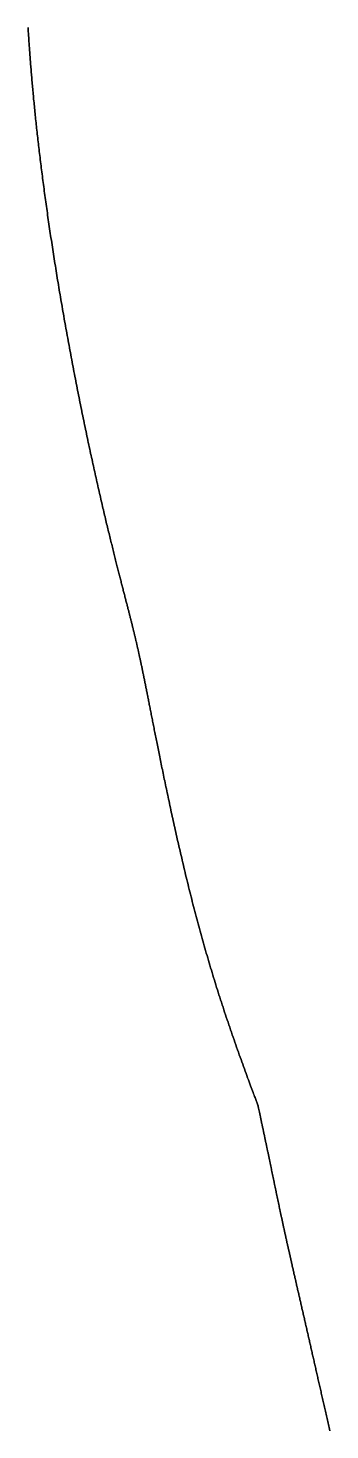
# Model space of a CAD drawing. Header units: inches. Extents: x 130170 to 284068, y 377793 to 804530.
# Drawn here: x 253701.9 to 253717.1, y 737919.6 to 737990.1 of the extents above; entities that cross this region are included whole.
import ezdxf

# ---------------------------------------------------------------- set-up
doc = ezdxf.new("R2010")
doc.units = ezdxf.units.IN
doc.header["$MEASUREMENT"] = 0
doc.layers.add('muni_il', color=7, linetype='Continuous')

msp = doc.modelspace()

# ---------------------------------------------------------------- linework, layer by layer
at = {"layer": 'muni_il'}
for points in [[(253701.891, 737990.151), (253701.895, 737990.08), (253701.9, 737990.01), (253701.904, 737989.939), (253701.909, 737989.867), (253701.913, 737989.796), (253701.918, 737989.724), (253701.923, 737989.652), (253701.927, 737989.579), (253701.932, 737989.506), (253701.937, 737989.433), (253701.942, 737989.359), (253701.947, 737989.285), (253701.952, 737989.211), (253701.958, 737989.136), (253701.963, 737989.061), (253701.968, 737988.986), (253701.974, 737988.91), (253701.98, 737988.834), (253701.985, 737988.757), (253701.991, 737988.681), (253701.997, 737988.603), (253702.003, 737988.526), (253702.009, 737988.448), (253702.015, 737988.369), (253702.021, 737988.291), (253702.027, 737988.211), (253702.034, 737988.132), (253702.04, 737988.052), (253702.047, 737987.971), (253702.053, 737987.891), (253702.06, 737987.81), (253702.067, 737987.728), (253702.074, 737987.646), (253702.081, 737987.564), (253702.088, 737987.481), (253702.096, 737987.398), (253702.103, 737987.314), (253702.111, 737987.23), (253702.118, 737987.145), (253702.126, 737987.06), (253702.134, 737986.975), (253702.141, 737986.889), (253702.149, 737986.803), (253702.158, 737986.716), (253702.166, 737986.629), (253702.174, 737986.542), (253702.183, 737986.454), (253702.191, 737986.365), (253702.2, 737986.277), (253702.209, 737986.187), (253702.218, 737986.098), (253702.227, 737986.007), (253702.236, 737985.917), (253702.245, 737985.826), (253702.255, 737985.734), (253702.264, 737985.642), (253702.274, 737985.55), (253702.284, 737985.457), (253702.294, 737985.363), (253702.304, 737985.27), (253702.314, 737985.175), (253702.324, 737985.081), (253702.335, 737984.986), (253702.345, 737984.89), (253702.356, 737984.794), (253702.367, 737984.697), (253702.378, 737984.6), (253702.389, 737984.503), (253702.4, 737984.405), (253702.411, 737984.307), (253702.423, 737984.208), (253702.434, 737984.109), (253702.446, 737984.009), (253702.458, 737983.909), (253702.47, 737983.809), (253702.482, 737983.708), (253702.494, 737983.606), (253702.507, 737983.504), (253702.519, 737983.402), (253702.532, 737983.299), (253702.545, 737983.196), (253702.558, 737983.092), (253702.571, 737982.988), (253702.584, 737982.884), (253702.597, 737982.779), (253702.611, 737982.674), (253702.624, 737982.568), (253702.638, 737982.462), (253702.652, 737982.355), (253702.666, 737982.248), (253702.68, 737982.141), (253702.695, 737982.033), (253702.709, 737981.925), (253702.724, 737981.816), (253702.739, 737981.707), (253702.753, 737981.598), (253702.769, 737981.488), (253702.784, 737981.378), (253702.799, 737981.267), (253702.814, 737981.156), (253702.83, 737981.045), (253702.846, 737980.933), (253702.862, 737980.821), (253702.878, 737980.709), (253702.894, 737980.596), (253702.91, 737980.483), (253702.927, 737980.369), (253702.943, 737980.256), (253702.96, 737980.142), (253702.977, 737980.027), (253702.994, 737979.912), (253703.011, 737979.797), (253703.028, 737979.682), (253703.045, 737979.566), (253703.063, 737979.45), (253703.081, 737979.334), (253703.098, 737979.217), (253703.116, 737979.101), (253703.134, 737978.984), (253703.153, 737978.866), (253703.171, 737978.749), (253703.189, 737978.631), (253703.208, 737978.513), (253703.227, 737978.394), (253703.245, 737978.276), (253703.264, 737978.157), (253703.283, 737978.038), (253703.303, 737977.919), (253703.322, 737977.799), (253703.341, 737977.68), (253703.361, 737977.56), (253703.381, 737977.44), (253703.4, 737977.32), (253703.42, 737977.2), (253703.44, 737977.079), (253703.46, 737976.959), (253703.481, 737976.838), (253703.501, 737976.717), (253703.522, 737976.596), (253703.542, 737976.475), (253703.563, 737976.354), (253703.584, 737976.233), (253703.605, 737976.112), (253703.626, 737975.99), (253703.647, 737975.869), (253703.668, 737975.747), (253703.689, 737975.626), (253703.71, 737975.504), (253703.732, 737975.383), (253703.753, 737975.261), (253703.775, 737975.139), (253703.797, 737975.018), (253703.819, 737974.896), (253703.841, 737974.775), (253703.862, 737974.653), (253703.885, 737974.532), (253703.907, 737974.41), (253703.929, 737974.289), (253703.951, 737974.168), (253703.974, 737974.047), (253703.996, 737973.925), (253704.019, 737973.805), (253704.041, 737973.684), (253704.064, 737973.563), (253704.086, 737973.442), (253704.109, 737973.322), (253704.132, 737973.201), (253704.155, 737973.081), (253704.178, 737972.961), (253704.201, 737972.842), (253704.224, 737972.722), (253704.247, 737972.603), (253704.27, 737972.483), (253704.293, 737972.364), (253704.316, 737972.246), (253704.339, 737972.127), (253704.363, 737972.009), (253704.386, 737971.891), (253704.409, 737971.774), (253704.432, 737971.656), (253704.456, 737971.539), (253704.479, 737971.422), (253704.502, 737971.306), (253704.526, 737971.19), (253704.549, 737971.074), (253704.573, 737970.958), (253704.596, 737970.843), (253704.619, 737970.728), (253704.643, 737970.614), (253704.666, 737970.5), (253704.69, 737970.386), (253704.713, 737970.273), (253704.736, 737970.16), (253704.76, 737970.048), (253704.783, 737969.936), (253704.807, 737969.824), (253704.83, 737969.713), (253704.853, 737969.602), (253704.877, 737969.492), (253704.9, 737969.382), (253704.923, 737969.273), (253704.946, 737969.164), (253704.97, 737969.056), (253704.993, 737968.948), (253705.016, 737968.841), (253705.039, 737968.734), (253705.062, 737968.628), (253705.085, 737968.522), (253705.108, 737968.417), (253705.131, 737968.312), (253705.154, 737968.208), (253705.177, 737968.104), (253705.199, 737968.001), (253705.222, 737967.899), (253705.245, 737967.797), (253705.267, 737967.695), (253705.29, 737967.595), (253705.312, 737967.494), (253705.334, 737967.395), (253705.357, 737967.296), (253705.379, 737967.197), (253705.401, 737967.1), (253705.423, 737967.002), (253705.445, 737966.906), (253705.467, 737966.81), (253705.489, 737966.715), (253705.511, 737966.62), (253705.532, 737966.526), (253705.554, 737966.432), (253705.575, 737966.34), (253705.597, 737966.248), (253705.618, 737966.156), (253705.639, 737966.065), (253705.66, 737965.975), (253705.681, 737965.886), (253705.702, 737965.797), (253705.723, 737965.708), (253705.743, 737965.621), (253705.764, 737965.534), (253705.785, 737965.448), (253705.805, 737965.362), (253705.825, 737965.277), (253705.845, 737965.193), (253705.865, 737965.109), (253705.885, 737965.026), (253705.905, 737964.944), (253705.925, 737964.862), (253705.944, 737964.781), (253705.964, 737964.701), (253705.983, 737964.622), (253706.002, 737964.543), (253706.022, 737964.464), (253706.041, 737964.387), (253706.059, 737964.31), (253706.078, 737964.233), (253706.097, 737964.158), (253706.115, 737964.083), (253706.134, 737964.008), (253706.152, 737963.934), (253706.17, 737963.861), (253706.188, 737963.789), (253706.206, 737963.717), (253706.224, 737963.646), (253706.241, 737963.576), (253706.259, 737963.506), (253706.276, 737963.437), (253706.293, 737963.368), (253706.31, 737963.3), (253706.327, 737963.233), (253706.344, 737963.166), (253706.361, 737963.1), (253706.378, 737963.034), (253706.394, 737962.969), (253706.41, 737962.905), (253706.427, 737962.841), (253706.443, 737962.778), (253706.458, 737962.715), (253706.474, 737962.653), (253706.49, 737962.592), (253706.506, 737962.531), (253706.521, 737962.47), (253706.536, 737962.411), (253706.552, 737962.351), (253706.567, 737962.293), (253706.582, 737962.235), (253706.596, 737962.177), (253706.611, 737962.12), (253706.626, 737962.063), (253706.64, 737962.007), (253706.655, 737961.951), (253706.669, 737961.896), (253706.683, 737961.842), (253706.697, 737961.787), (253706.711, 737961.734), (253706.724, 737961.681), (253706.738, 737961.628), (253706.752, 737961.575), (253706.765, 737961.524), (253706.778, 737961.472), (253706.791, 737961.421), (253706.804, 737961.371), (253706.817, 737961.32), (253706.83, 737961.271), (253706.843, 737961.221), (253706.856, 737961.172), (253706.868, 737961.124), (253706.88, 737961.075), (253706.893, 737961.027), (253706.905, 737960.98), (253706.917, 737960.933), (253706.929, 737960.886), (253706.941, 737960.839), (253706.953, 737960.793), (253706.965, 737960.747), (253706.976, 737960.702), (253706.988, 737960.656), (253706.999, 737960.611), (253707.011, 737960.567), (253707.022, 737960.522), (253707.033, 737960.478), (253707.044, 737960.434), (253707.055, 737960.39), (253707.066, 737960.347), (253707.077, 737960.304), (253707.088, 737960.26), (253707.099, 737960.218), (253707.109, 737960.175), (253707.12, 737960.133), (253707.131, 737960.09), (253707.141, 737960.048), (253707.151, 737960.006), (253707.162, 737959.965), (253707.172, 737959.923), (253707.182, 737959.882), (253707.192, 737959.84), (253707.202, 737959.799), (253707.212, 737959.758), (253707.222, 737959.717), (253707.232, 737959.676), (253707.242, 737959.635), (253707.252, 737959.594), (253707.261, 737959.554), (253707.271, 737959.513), (253707.281, 737959.472), (253707.29, 737959.432), (253707.3, 737959.391), (253707.31, 737959.351), (253707.319, 737959.31), (253707.329, 737959.27), (253707.338, 737959.23), (253707.347, 737959.189), (253707.357, 737959.149), (253707.366, 737959.108), (253707.375, 737959.068), (253707.385, 737959.027), (253707.394, 737958.986), (253707.403, 737958.946), (253707.412, 737958.905), (253707.422, 737958.864), (253707.431, 737958.823), (253707.44, 737958.782), (253707.449, 737958.741), (253707.458, 737958.7), (253707.468, 737958.658), (253707.477, 737958.617), (253707.486, 737958.575), (253707.495, 737958.533), (253707.504, 737958.491), (253707.513, 737958.449), (253707.523, 737958.407), (253707.532, 737958.364), (253707.541, 737958.322), (253707.55, 737958.279), (253707.559, 737958.236), (253707.569, 737958.192), (253707.578, 737958.149), (253707.587, 737958.105), (253707.596, 737958.061), (253707.606, 737958.016), (253707.615, 737957.972), (253707.624, 737957.927), (253707.634, 737957.882), (253707.643, 737957.836), (253707.653, 737957.791), (253707.662, 737957.744), (253707.672, 737957.698), (253707.681, 737957.651), (253707.691, 737957.604), (253707.701, 737957.557), (253707.71, 737957.509), (253707.72, 737957.461), (253707.73, 737957.412), (253707.74, 737957.364), (253707.75, 737957.314), (253707.76, 737957.265), (253707.77, 737957.215), (253707.78, 737957.164), (253707.79, 737957.113), (253707.801, 737957.061), (253707.811, 737957.01), (253707.821, 737956.957), (253707.832, 737956.905), (253707.843, 737956.851), (253707.853, 737956.797), (253707.864, 737956.743), (253707.875, 737956.688), (253707.886, 737956.633), (253707.897, 737956.577), (253707.908, 737956.521), (253707.919, 737956.464), (253707.931, 737956.406), (253707.942, 737956.348), (253707.954, 737956.29), (253707.965, 737956.231), (253707.977, 737956.171), (253707.989, 737956.11), (253708.001, 737956.049), (253708.013, 737955.988), (253708.025, 737955.925), (253708.038, 737955.862), (253708.05, 737955.799), (253708.063, 737955.735), (253708.076, 737955.67), (253708.089, 737955.604), (253708.102, 737955.538), (253708.115, 737955.471), (253708.128, 737955.403), (253708.142, 737955.335), (253708.155, 737955.266), (253708.169, 737955.196), (253708.183, 737955.126), (253708.197, 737955.054), (253708.211, 737954.982), (253708.226, 737954.91), (253708.24, 737954.836), (253708.255, 737954.762), (253708.27, 737954.687), (253708.285, 737954.611), (253708.3, 737954.534), (253708.316, 737954.457), (253708.331, 737954.379), (253708.347, 737954.3), (253708.363, 737954.22), (253708.379, 737954.14), (253708.395, 737954.058), (253708.412, 737953.976), (253708.429, 737953.893), (253708.446, 737953.809), (253708.463, 737953.724), (253708.48, 737953.639), (253708.497, 737953.553), (253708.515, 737953.465), (253708.533, 737953.377), (253708.551, 737953.288), (253708.569, 737953.199), (253708.588, 737953.108), (253708.607, 737953.017), (253708.626, 737952.925), (253708.645, 737952.832), (253708.664, 737952.738), (253708.684, 737952.643), (253708.703, 737952.548), (253708.723, 737952.452), (253708.744, 737952.354), (253708.764, 737952.256), (253708.785, 737952.158), (253708.806, 737952.058), (253708.827, 737951.958), (253708.848, 737951.857), (253708.87, 737951.755), (253708.891, 737951.652), (253708.913, 737951.549), (253708.935, 737951.444), (253708.958, 737951.339), (253708.98, 737951.234), (253709.003, 737951.127), (253709.026, 737951.02), (253709.05, 737950.912), (253709.073, 737950.804), (253709.097, 737950.694), (253709.121, 737950.584), (253709.145, 737950.474), (253709.169, 737950.363), (253709.194, 737950.251), (253709.219, 737950.138), (253709.244, 737950.025), (253709.269, 737949.911), (253709.295, 737949.797), (253709.32, 737949.682), (253709.346, 737949.567), (253709.372, 737949.451), (253709.399, 737949.335), (253709.425, 737949.218), (253709.452, 737949.1), (253709.479, 737948.982), (253709.506, 737948.864), (253709.534, 737948.746), (253709.561, 737948.626), (253709.589, 737948.507), (253709.617, 737948.387), (253709.645, 737948.267), (253709.673, 737948.146), (253709.702, 737948.026), (253709.731, 737947.904), (253709.76, 737947.783), (253709.789, 737947.661), (253709.818, 737947.54), (253709.848, 737947.417), (253709.877, 737947.295), (253709.907, 737947.173), (253709.937, 737947.05), (253709.968, 737946.927), (253709.998, 737946.804), (253710.029, 737946.681), (253710.06, 737946.558), (253710.091, 737946.435), (253710.122, 737946.311), (253710.153, 737946.188), (253710.185, 737946.065), (253710.216, 737945.941), (253710.248, 737945.818), (253710.28, 737945.694), (253710.313, 737945.571), (253710.345, 737945.448), (253710.378, 737945.324), (253710.411, 737945.201), (253710.444, 737945.077), (253710.477, 737944.954), (253710.51, 737944.831), (253710.544, 737944.707), (253710.577, 737944.584), (253710.611, 737944.461), (253710.646, 737944.338), (253710.68, 737944.215), (253710.715, 737944.092), (253710.749, 737943.968), (253710.784, 737943.846), (253710.82, 737943.723), (253710.855, 737943.6), (253710.891, 737943.477), (253710.927, 737943.354), (253710.963, 737943.231), (253710.999, 737943.108), (253711.036, 737942.985), (253711.072, 737942.862), (253711.109, 737942.739), (253711.147, 737942.616), (253711.184, 737942.492), (253711.222, 737942.369), (253711.26, 737942.246), (253711.298, 737942.122), (253711.337, 737941.999), (253711.376, 737941.875), (253711.415, 737941.751), (253711.454, 737941.627), (253711.494, 737941.502), (253711.534, 737941.378), (253711.574, 737941.253), (253711.615, 737941.129), (253711.655, 737941.004), (253711.696, 737940.879), (253711.738, 737940.753), (253711.779, 737940.628), (253711.821, 737940.502), (253711.863, 737940.376), (253711.905, 737940.25), (253711.948, 737940.124), (253711.991, 737939.998), (253712.034, 737939.871), (253712.077, 737939.745), (253712.12, 737939.619), (253712.163, 737939.492), (253712.207, 737939.366), (253712.251, 737939.24), (253712.295, 737939.114), (253712.338, 737938.989), (253712.382, 737938.864), (253712.426, 737938.739), (253712.47, 737938.615), (253712.514, 737938.491), (253712.557, 737938.369), (253712.601, 737938.247), (253712.644, 737938.127), (253712.687, 737938.008), (253712.729, 737937.89), (253712.771, 737937.774), (253712.813, 737937.66), (253712.853, 737937.547), (253712.894, 737937.437), (253712.933, 737937.33), (253712.972, 737937.225), (253713.009, 737937.123), (253713.046, 737937.025), (253713.082, 737936.93), (253713.116, 737936.838), (253713.148, 737936.751), (253713.18, 737936.669), (253713.209, 737936.592), (253713.237, 737936.519), (253713.263, 737936.453), (253713.286, 737936.392), (253713.308, 737936.338), (253713.327, 737936.29), (253713.452, 737935.953), (253713.455, 737935.942), (253713.457, 737935.931), (253713.46, 737935.917), (253713.463, 737935.9), (253713.468, 737935.881), (253713.472, 737935.859), (253713.477, 737935.835), (253713.483, 737935.808), (253713.489, 737935.78), (253713.495, 737935.75), (253713.502, 737935.718), (253713.509, 737935.684), (253713.516, 737935.649), (253713.524, 737935.613), (253713.532, 737935.576), (253713.54, 737935.537), (253713.549, 737935.498), (253713.557, 737935.457), (253713.566, 737935.416), (253713.575, 737935.374), (253713.584, 737935.331), (253713.593, 737935.288), (253713.602, 737935.245), (253713.611, 737935.201), (253713.621, 737935.156), (253713.63, 737935.111), (253713.64, 737935.066), (253713.65, 737935.021), (253713.659, 737934.976), (253713.669, 737934.93), (253713.679, 737934.884), (253713.688, 737934.839), (253713.698, 737934.793), (253713.708, 737934.747), (253713.717, 737934.701), (253713.727, 737934.656), (253713.737, 737934.61), (253713.746, 737934.564), (253713.756, 737934.519), (253713.766, 737934.473), (253713.775, 737934.428), (253713.785, 737934.383), (253713.794, 737934.338), (253713.804, 737934.293), (253713.813, 737934.248), (253713.823, 737934.203), (253713.832, 737934.159), (253713.841, 737934.115), (253713.851, 737934.071), (253713.86, 737934.027), (253713.869, 737933.983), (253713.878, 737933.939), (253713.887, 737933.896), (253713.896, 737933.853), (253713.906, 737933.81), (253713.915, 737933.767), (253713.924, 737933.724), (253713.932, 737933.682), (253713.941, 737933.64), (253713.95, 737933.598), (253713.959, 737933.556), (253713.968, 737933.514), (253713.976, 737933.472), (253713.985, 737933.431), (253713.994, 737933.39), (253714.002, 737933.349), (253714.011, 737933.308), (253714.019, 737933.267), (253714.028, 737933.226), (253714.036, 737933.186), (253714.044, 737933.146), (253714.053, 737933.105), (253714.061, 737933.065), (253714.07, 737933.025), (253714.078, 737932.986), (253714.086, 737932.946), (253714.094, 737932.907), (253714.102, 737932.867), (253714.111, 737932.828), (253714.119, 737932.789), (253714.127, 737932.75), (253714.135, 737932.711), (253714.143, 737932.672), (253714.151, 737932.634), (253714.159, 737932.595), (253714.167, 737932.557), (253714.175, 737932.518), (253714.183, 737932.48), (253714.191, 737932.442), (253714.199, 737932.404), (253714.207, 737932.366), (253714.214, 737932.328), (253714.222, 737932.29), (253714.23, 737932.252), (253714.238, 737932.215), (253714.246, 737932.177), (253714.253, 737932.139), (253714.261, 737932.102), (253714.269, 737932.064), (253714.277, 737932.027), (253714.285, 737931.99), (253714.292, 737931.952), (253714.3, 737931.915), (253714.308, 737931.878), (253714.316, 737931.84), (253714.323, 737931.803), (253714.331, 737931.766), (253714.339, 737931.729), (253714.347, 737931.692), (253714.354, 737931.654), (253714.362, 737931.617), (253714.37, 737931.58), (253714.377, 737931.543), (253714.385, 737931.506), (253714.393, 737931.468), (253714.401, 737931.431), (253714.409, 737931.394), (253714.416, 737931.356), (253714.424, 737931.319), (253714.432, 737931.281), (253714.44, 737931.244), (253714.448, 737931.206), (253714.456, 737931.169), (253714.464, 737931.131), (253714.472, 737931.093), (253714.48, 737931.055), (253714.487, 737931.017), (253714.496, 737930.979), (253714.504, 737930.941), (253714.512, 737930.903), (253714.52, 737930.864), (253714.528, 737930.826), (253714.536, 737930.787), (253714.544, 737930.749), (253714.553, 737930.71), (253714.561, 737930.671), (253714.569, 737930.632), (253714.578, 737930.592), (253714.586, 737930.553), (253714.594, 737930.513), (253714.603, 737930.474), (253714.612, 737930.434), (253714.62, 737930.394), (253714.629, 737930.353), (253714.637, 737930.313), (253714.646, 737930.272), (253714.655, 737930.231), (253714.664, 737930.19), (253714.673, 737930.149), (253714.682, 737930.108), (253714.691, 737930.066), (253714.7, 737930.024), (253714.709, 737929.982), (253714.718, 737929.94), (253714.727, 737929.898), (253714.736, 737929.855), (253714.746, 737929.812), (253714.755, 737929.769), (253714.765, 737929.726), (253714.774, 737929.682), (253714.784, 737929.639), (253714.793, 737929.595), (253714.803, 737929.551), (253714.813, 737929.506), (253714.823, 737929.462), (253714.833, 737929.417), (253714.843, 737929.372), (253714.853, 737929.326), (253714.863, 737929.281), (253714.873, 737929.235), (253714.883, 737929.189), (253714.893, 737929.143), (253714.903, 737929.096), (253714.914, 737929.049), (253714.924, 737929.003), (253714.935, 737928.955), (253714.945, 737928.908), (253714.956, 737928.86), (253714.967, 737928.812), (253714.978, 737928.764), (253714.988, 737928.716), (253714.999, 737928.667), (253715.01, 737928.619), (253715.021, 737928.57), (253715.032, 737928.52), (253715.043, 737928.471), (253715.055, 737928.421), (253715.066, 737928.371), (253715.077, 737928.321), (253715.088, 737928.271), (253715.1, 737928.221), (253715.111, 737928.17), (253715.123, 737928.119), (253715.134, 737928.068), (253715.146, 737928.017), (253715.158, 737927.965), (253715.169, 737927.914), (253715.181, 737927.862), (253715.193, 737927.81), (253715.205, 737927.758), (253715.217, 737927.705), (253715.229, 737927.653), (253715.241, 737927.6), (253715.253, 737927.547), (253715.265, 737927.494), (253715.277, 737927.441), (253715.289, 737927.388), (253715.301, 737927.335), (253715.313, 737927.281), (253715.326, 737927.227), (253715.338, 737927.173), (253715.35, 737927.119), (253715.363, 737927.065), (253715.375, 737927.011), (253715.388, 737926.956), (253715.4, 737926.902), (253715.413, 737926.847), (253715.425, 737926.792), (253715.438, 737926.738), (253715.45, 737926.682), (253715.463, 737926.627), (253715.476, 737926.572), (253715.488, 737926.517), (253715.501, 737926.461), (253715.514, 737926.406), (253715.526, 737926.35), (253715.539, 737926.294), (253715.552, 737926.239), (253715.565, 737926.183), (253715.578, 737926.127), (253715.59, 737926.071), (253715.603, 737926.014), (253715.616, 737925.958), (253715.629, 737925.902), (253715.642, 737925.845), (253715.655, 737925.789), (253715.668, 737925.732), (253715.681, 737925.675), (253715.694, 737925.619), (253715.707, 737925.562), (253715.72, 737925.505), (253715.733, 737925.448), (253715.746, 737925.391), (253715.759, 737925.333), (253715.772, 737925.276), (253715.786, 737925.219), (253715.799, 737925.161), (253715.812, 737925.104), (253715.825, 737925.046), (253715.838, 737924.989), (253715.851, 737924.931), (253715.865, 737924.873), (253715.878, 737924.815), (253715.891, 737924.757), (253715.905, 737924.699), (253715.918, 737924.641), (253715.931, 737924.582), (253715.944, 737924.524), (253715.958, 737924.465), (253715.971, 737924.407), (253715.985, 737924.348), (253715.998, 737924.289), (253716.011, 737924.23), (253716.025, 737924.171), (253716.038, 737924.112), (253716.052, 737924.053), (253716.065, 737923.993), (253716.079, 737923.934), (253716.093, 737923.874), (253716.106, 737923.814), (253716.12, 737923.754), (253716.133, 737923.694), (253716.147, 737923.634), (253716.161, 737923.574), (253716.175, 737923.513), (253716.188, 737923.453), (253716.202, 737923.392), (253716.216, 737923.331), (253716.23, 737923.27), (253716.244, 737923.208), (253716.258, 737923.147), (253716.272, 737923.085), (253716.286, 737923.023), (253716.3, 737922.961), (253716.314, 737922.899), (253716.328, 737922.836), (253716.343, 737922.773), (253716.357, 737922.71), (253716.371, 737922.647), (253716.386, 737922.584), (253716.4, 737922.52), (253716.415, 737922.456), (253716.429, 737922.392), (253716.444, 737922.328), (253716.458, 737922.263), (253716.473, 737922.199), (253716.488, 737922.134), (253716.503, 737922.068), (253716.518, 737922.003), (253716.533, 737921.937), (253716.548, 737921.871), (253716.563, 737921.804), (253716.578, 737921.737), (253716.593, 737921.67), (253716.609, 737921.603), (253716.624, 737921.536), (253716.64, 737921.468), (253716.655, 737921.399), (253716.671, 737921.331), (253716.686, 737921.262), (253716.702, 737921.193), (253716.718, 737921.123), (253716.734, 737921.053), (253716.75, 737920.983), (253716.767, 737920.913), (253716.783, 737920.842), (253716.799, 737920.771), (253716.816, 737920.699), (253716.832, 737920.627), (253716.849, 737920.555), (253716.866, 737920.482), (253716.882, 737920.409), (253716.899, 737920.336), (253716.916, 737920.262), (253716.934, 737920.188), (253716.951, 737920.113), (253716.968, 737920.038), (253716.986, 737919.963), (253717.003, 737919.887), (253717.021, 737919.811), (253717.039, 737919.735), (253717.056, 737919.658), (253717.075, 737919.581)], [(253717.075, 737919.581), (253717.056, 737919.658), (253717.039, 737919.735), (253717.021, 737919.811), (253717.003, 737919.887), (253716.986, 737919.963), (253716.968, 737920.038), (253716.951, 737920.113), (253716.934, 737920.188), (253716.916, 737920.262), (253716.899, 737920.336), (253716.882, 737920.409), (253716.866, 737920.482), (253716.849, 737920.555), (253716.832, 737920.627), (253716.816, 737920.699), (253716.799, 737920.771), (253716.783, 737920.842), (253716.767, 737920.913), (253716.75, 737920.983), (253716.734, 737921.053), (253716.718, 737921.123), (253716.702, 737921.193), (253716.686, 737921.262), (253716.671, 737921.331), (253716.655, 737921.399), (253716.64, 737921.468), (253716.624, 737921.536), (253716.609, 737921.603), (253716.593, 737921.67), (253716.578, 737921.737), (253716.563, 737921.804), (253716.548, 737921.871), (253716.533, 737921.937), (253716.518, 737922.003), (253716.503, 737922.068), (253716.488, 737922.134), (253716.473, 737922.199), (253716.458, 737922.263), (253716.444, 737922.328), (253716.429, 737922.392), (253716.415, 737922.456), (253716.4, 737922.52), (253716.386, 737922.584), (253716.371, 737922.647), (253716.357, 737922.71), (253716.343, 737922.773), (253716.328, 737922.836), (253716.314, 737922.899), (253716.3, 737922.961), (253716.286, 737923.023), (253716.272, 737923.085), (253716.258, 737923.147), (253716.244, 737923.208), (253716.23, 737923.27), (253716.216, 737923.331), (253716.202, 737923.392), (253716.188, 737923.453), (253716.175, 737923.513), (253716.161, 737923.574), (253716.147, 737923.634), (253716.133, 737923.694), (253716.12, 737923.754), (253716.106, 737923.814), (253716.093, 737923.874), (253716.079, 737923.934), (253716.065, 737923.993), (253716.052, 737924.053), (253716.038, 737924.112), (253716.025, 737924.171), (253716.011, 737924.23), (253715.998, 737924.289), (253715.985, 737924.348), (253715.971, 737924.407), (253715.958, 737924.465), (253715.944, 737924.524), (253715.931, 737924.582), (253715.918, 737924.641), (253715.905, 737924.699), (253715.891, 737924.757), (253715.878, 737924.815), (253715.865, 737924.873), (253715.851, 737924.931), (253715.838, 737924.989), (253715.825, 737925.046), (253715.812, 737925.104), (253715.799, 737925.161), (253715.786, 737925.219), (253715.772, 737925.276), (253715.759, 737925.333), (253715.746, 737925.391), (253715.733, 737925.448), (253715.72, 737925.505), (253715.707, 737925.562), (253715.694, 737925.619), (253715.681, 737925.675), (253715.668, 737925.732), (253715.655, 737925.789), (253715.642, 737925.845), (253715.629, 737925.902), (253715.616, 737925.958), (253715.603, 737926.014), (253715.59, 737926.071), (253715.578, 737926.127), (253715.565, 737926.183), (253715.552, 737926.239), (253715.539, 737926.294), (253715.526, 737926.35), (253715.514, 737926.406), (253715.501, 737926.461), (253715.488, 737926.517), (253715.476, 737926.572), (253715.463, 737926.627), (253715.45, 737926.682), (253715.438, 737926.738), (253715.425, 737926.792), (253715.413, 737926.847), (253715.4, 737926.902), (253715.388, 737926.956), (253715.375, 737927.011), (253715.363, 737927.065), (253715.35, 737927.119), (253715.338, 737927.173), (253715.326, 737927.227), (253715.313, 737927.281), (253715.301, 737927.335), (253715.289, 737927.388), (253715.277, 737927.441), (253715.265, 737927.494), (253715.253, 737927.547), (253715.241, 737927.6), (253715.229, 737927.653), (253715.217, 737927.705), (253715.205, 737927.758), (253715.193, 737927.81), (253715.181, 737927.862), (253715.169, 737927.914), (253715.158, 737927.965), (253715.146, 737928.017), (253715.134, 737928.068), (253715.123, 737928.119), (253715.111, 737928.17), (253715.1, 737928.221), (253715.088, 737928.271), (253715.077, 737928.321), (253715.066, 737928.371), (253715.055, 737928.421), (253715.043, 737928.471), (253715.032, 737928.52), (253715.021, 737928.57), (253715.01, 737928.619), (253714.999, 737928.667), (253714.988, 737928.716), (253714.978, 737928.764), (253714.967, 737928.812), (253714.956, 737928.86), (253714.945, 737928.908), (253714.935, 737928.955), (253714.924, 737929.003), (253714.914, 737929.049), (253714.903, 737929.096), (253714.893, 737929.143), (253714.883, 737929.189), (253714.873, 737929.235), (253714.863, 737929.281), (253714.853, 737929.326), (253714.843, 737929.372), (253714.833, 737929.417), (253714.823, 737929.462), (253714.813, 737929.506), (253714.803, 737929.551), (253714.793, 737929.595), (253714.784, 737929.639), (253714.774, 737929.682), (253714.765, 737929.726), (253714.755, 737929.769), (253714.746, 737929.812), (253714.736, 737929.855), (253714.727, 737929.898), (253714.718, 737929.94), (253714.709, 737929.982), (253714.7, 737930.024), (253714.691, 737930.066), (253714.682, 737930.108), (253714.673, 737930.149), (253714.664, 737930.19), (253714.655, 737930.231), (253714.646, 737930.272), (253714.637, 737930.313), (253714.629, 737930.353), (253714.62, 737930.394), (253714.612, 737930.434), (253714.603, 737930.474), (253714.594, 737930.513), (253714.586, 737930.553), (253714.578, 737930.592), (253714.569, 737930.632), (253714.561, 737930.671), (253714.553, 737930.71), (253714.544, 737930.749), (253714.536, 737930.787), (253714.528, 737930.826), (253714.52, 737930.864), (253714.512, 737930.903), (253714.504, 737930.941), (253714.496, 737930.979), (253714.487, 737931.017), (253714.48, 737931.055), (253714.472, 737931.093), (253714.464, 737931.131), (253714.456, 737931.169), (253714.448, 737931.206), (253714.44, 737931.244), (253714.432, 737931.281), (253714.424, 737931.319), (253714.416, 737931.356), (253714.409, 737931.394), (253714.401, 737931.431), (253714.393, 737931.468), (253714.385, 737931.506), (253714.377, 737931.543), (253714.37, 737931.58), (253714.362, 737931.617), (253714.354, 737931.654), (253714.347, 737931.692), (253714.339, 737931.729), (253714.331, 737931.766), (253714.323, 737931.803), (253714.316, 737931.84), (253714.308, 737931.878), (253714.3, 737931.915), (253714.292, 737931.952), (253714.285, 737931.99), (253714.277, 737932.027), (253714.269, 737932.064), (253714.261, 737932.102), (253714.253, 737932.139), (253714.246, 737932.177), (253714.238, 737932.215), (253714.23, 737932.252), (253714.222, 737932.29), (253714.214, 737932.328), (253714.207, 737932.366), (253714.199, 737932.404), (253714.191, 737932.442), (253714.183, 737932.48), (253714.175, 737932.518), (253714.167, 737932.557), (253714.159, 737932.595), (253714.151, 737932.634), (253714.143, 737932.672), (253714.135, 737932.711), (253714.127, 737932.75), (253714.119, 737932.789), (253714.111, 737932.828), (253714.102, 737932.867), (253714.094, 737932.907), (253714.086, 737932.946), (253714.078, 737932.986), (253714.07, 737933.025), (253714.061, 737933.065), (253714.053, 737933.105), (253714.044, 737933.146), (253714.036, 737933.186), (253714.028, 737933.226), (253714.019, 737933.267), (253714.011, 737933.308), (253714.002, 737933.349), (253713.994, 737933.39), (253713.985, 737933.431), (253713.976, 737933.472), (253713.968, 737933.514), (253713.959, 737933.556), (253713.95, 737933.598), (253713.941, 737933.64), (253713.932, 737933.682), (253713.924, 737933.724), (253713.915, 737933.767), (253713.906, 737933.81), (253713.896, 737933.853), (253713.887, 737933.896), (253713.878, 737933.939), (253713.869, 737933.983), (253713.86, 737934.027), (253713.851, 737934.071), (253713.841, 737934.115), (253713.832, 737934.159), (253713.823, 737934.203), (253713.813, 737934.248), (253713.804, 737934.293), (253713.794, 737934.338), (253713.785, 737934.383), (253713.775, 737934.428), (253713.766, 737934.473), (253713.756, 737934.519), (253713.746, 737934.564), (253713.737, 737934.61), (253713.727, 737934.656), (253713.717, 737934.701), (253713.708, 737934.747), (253713.698, 737934.793), (253713.688, 737934.839), (253713.679, 737934.884), (253713.669, 737934.93), (253713.659, 737934.976), (253713.65, 737935.021), (253713.64, 737935.066), (253713.63, 737935.111), (253713.621, 737935.156), (253713.611, 737935.201), (253713.602, 737935.245), (253713.593, 737935.288), (253713.584, 737935.331), (253713.575, 737935.374), (253713.566, 737935.416), (253713.557, 737935.457), (253713.549, 737935.498), (253713.54, 737935.537), (253713.532, 737935.576), (253713.524, 737935.613), (253713.516, 737935.649), (253713.509, 737935.684), (253713.502, 737935.718), (253713.495, 737935.75), (253713.489, 737935.78), (253713.483, 737935.808), (253713.477, 737935.835), (253713.472, 737935.859), (253713.468, 737935.881), (253713.463, 737935.9), (253713.46, 737935.917), (253713.457, 737935.931), (253713.455, 737935.942), (253713.452, 737935.953), (253713.327, 737936.29), (253713.308, 737936.338), (253713.286, 737936.392), (253713.263, 737936.453), (253713.237, 737936.519), (253713.209, 737936.592), (253713.18, 737936.669), (253713.148, 737936.751), (253713.116, 737936.838), (253713.082, 737936.93), (253713.046, 737937.025), (253713.009, 737937.123), (253712.972, 737937.225), (253712.933, 737937.33), (253712.894, 737937.437), (253712.853, 737937.547), (253712.813, 737937.66), (253712.771, 737937.774), (253712.729, 737937.89), (253712.687, 737938.008), (253712.644, 737938.127), (253712.601, 737938.247), (253712.557, 737938.369), (253712.514, 737938.491), (253712.47, 737938.615), (253712.426, 737938.739), (253712.382, 737938.864), (253712.338, 737938.989), (253712.295, 737939.114), (253712.251, 737939.24), (253712.207, 737939.366), (253712.163, 737939.492), (253712.12, 737939.619), (253712.077, 737939.745), (253712.034, 737939.871), (253711.991, 737939.998), (253711.948, 737940.124), (253711.905, 737940.25), (253711.863, 737940.376), (253711.821, 737940.502), (253711.779, 737940.628), (253711.738, 737940.753), (253711.696, 737940.879), (253711.655, 737941.004), (253711.615, 737941.129), (253711.574, 737941.253), (253711.534, 737941.378), (253711.494, 737941.502), (253711.454, 737941.627), (253711.415, 737941.751), (253711.376, 737941.875), (253711.337, 737941.999), (253711.298, 737942.122), (253711.26, 737942.246), (253711.222, 737942.369), (253711.184, 737942.492), (253711.147, 737942.616), (253711.109, 737942.739), (253711.072, 737942.862), (253711.036, 737942.985), (253710.999, 737943.108), (253710.963, 737943.231), (253710.927, 737943.354), (253710.891, 737943.477), (253710.855, 737943.6), (253710.82, 737943.723), (253710.784, 737943.846), (253710.749, 737943.968), (253710.715, 737944.092), (253710.68, 737944.215), (253710.646, 737944.338), (253710.611, 737944.461), (253710.577, 737944.584), (253710.544, 737944.707), (253710.51, 737944.831), (253710.477, 737944.954), (253710.444, 737945.077), (253710.411, 737945.201), (253710.378, 737945.324), (253710.345, 737945.448), (253710.313, 737945.571), (253710.28, 737945.694), (253710.248, 737945.818), (253710.216, 737945.941), (253710.185, 737946.065), (253710.153, 737946.188), (253710.122, 737946.311), (253710.091, 737946.435), (253710.06, 737946.558), (253710.029, 737946.681), (253709.998, 737946.804), (253709.968, 737946.927), (253709.937, 737947.05), (253709.907, 737947.173), (253709.877, 737947.295), (253709.848, 737947.417), (253709.818, 737947.54), (253709.789, 737947.661), (253709.76, 737947.783), (253709.731, 737947.904), (253709.702, 737948.026), (253709.673, 737948.146), (253709.645, 737948.267), (253709.617, 737948.387), (253709.589, 737948.507), (253709.561, 737948.626), (253709.534, 737948.746), (253709.506, 737948.864), (253709.479, 737948.982), (253709.452, 737949.1), (253709.425, 737949.218), (253709.399, 737949.335), (253709.372, 737949.451), (253709.346, 737949.567), (253709.32, 737949.682), (253709.295, 737949.797), (253709.269, 737949.911), (253709.244, 737950.025), (253709.219, 737950.138), (253709.194, 737950.251), (253709.169, 737950.363), (253709.145, 737950.474), (253709.121, 737950.584), (253709.097, 737950.694), (253709.073, 737950.804), (253709.05, 737950.912), (253709.026, 737951.02), (253709.003, 737951.127), (253708.98, 737951.234), (253708.958, 737951.339), (253708.935, 737951.444), (253708.913, 737951.549), (253708.891, 737951.652), (253708.87, 737951.755), (253708.848, 737951.857), (253708.827, 737951.958), (253708.806, 737952.058), (253708.785, 737952.158), (253708.764, 737952.256), (253708.744, 737952.354), (253708.723, 737952.452), (253708.703, 737952.548), (253708.684, 737952.643), (253708.664, 737952.738), (253708.645, 737952.832), (253708.626, 737952.925), (253708.607, 737953.017), (253708.588, 737953.108), (253708.569, 737953.199), (253708.551, 737953.288), (253708.533, 737953.377), (253708.515, 737953.465), (253708.497, 737953.553), (253708.48, 737953.639), (253708.463, 737953.724), (253708.446, 737953.809), (253708.429, 737953.893), (253708.412, 737953.976), (253708.395, 737954.058), (253708.379, 737954.14), (253708.363, 737954.22), (253708.347, 737954.3), (253708.331, 737954.379), (253708.316, 737954.457), (253708.3, 737954.534), (253708.285, 737954.611), (253708.27, 737954.687), (253708.255, 737954.762), (253708.24, 737954.836), (253708.226, 737954.91), (253708.211, 737954.982), (253708.197, 737955.054), (253708.183, 737955.126), (253708.169, 737955.196), (253708.155, 737955.266), (253708.142, 737955.335), (253708.128, 737955.403), (253708.115, 737955.471), (253708.102, 737955.538), (253708.089, 737955.604), (253708.076, 737955.67), (253708.063, 737955.735), (253708.05, 737955.799), (253708.038, 737955.862), (253708.025, 737955.925), (253708.013, 737955.988), (253708.001, 737956.049), (253707.989, 737956.11), (253707.977, 737956.171), (253707.965, 737956.231), (253707.954, 737956.29), (253707.942, 737956.348), (253707.931, 737956.406), (253707.919, 737956.464), (253707.908, 737956.521), (253707.897, 737956.577), (253707.886, 737956.633), (253707.875, 737956.688), (253707.864, 737956.743), (253707.853, 737956.797), (253707.843, 737956.851), (253707.832, 737956.905), (253707.821, 737956.957), (253707.811, 737957.01), (253707.801, 737957.061), (253707.79, 737957.113), (253707.78, 737957.164), (253707.77, 737957.215), (253707.76, 737957.265), (253707.75, 737957.314), (253707.74, 737957.364), (253707.73, 737957.412), (253707.72, 737957.461), (253707.71, 737957.509), (253707.701, 737957.557), (253707.691, 737957.604), (253707.681, 737957.651), (253707.672, 737957.698), (253707.662, 737957.744), (253707.653, 737957.791), (253707.643, 737957.836), (253707.634, 737957.882), (253707.624, 737957.927), (253707.615, 737957.972), (253707.606, 737958.016), (253707.596, 737958.061), (253707.587, 737958.105), (253707.578, 737958.149), (253707.569, 737958.192), (253707.559, 737958.236), (253707.55, 737958.279), (253707.541, 737958.322), (253707.532, 737958.364), (253707.523, 737958.407), (253707.513, 737958.449), (253707.504, 737958.491), (253707.495, 737958.533), (253707.486, 737958.575), (253707.477, 737958.617), (253707.468, 737958.658), (253707.458, 737958.7), (253707.449, 737958.741), (253707.44, 737958.782), (253707.431, 737958.823), (253707.422, 737958.864), (253707.412, 737958.905), (253707.403, 737958.946), (253707.394, 737958.986), (253707.385, 737959.027), (253707.375, 737959.068), (253707.366, 737959.108), (253707.357, 737959.149), (253707.347, 737959.189), (253707.338, 737959.23), (253707.329, 737959.27), (253707.319, 737959.31), (253707.31, 737959.351), (253707.3, 737959.391), (253707.29, 737959.432), (253707.281, 737959.472), (253707.271, 737959.513), (253707.261, 737959.554), (253707.252, 737959.594), (253707.242, 737959.635), (253707.232, 737959.676), (253707.222, 737959.717), (253707.212, 737959.758), (253707.202, 737959.799), (253707.192, 737959.84), (253707.182, 737959.882), (253707.172, 737959.923), (253707.162, 737959.965), (253707.151, 737960.006), (253707.141, 737960.048), (253707.131, 737960.09), (253707.12, 737960.133), (253707.109, 737960.175), (253707.099, 737960.218), (253707.088, 737960.26), (253707.077, 737960.304), (253707.066, 737960.347), (253707.055, 737960.39), (253707.044, 737960.434), (253707.033, 737960.478), (253707.022, 737960.522), (253707.011, 737960.567), (253706.999, 737960.611), (253706.988, 737960.656), (253706.976, 737960.702), (253706.965, 737960.747), (253706.953, 737960.793), (253706.941, 737960.839), (253706.929, 737960.886), (253706.917, 737960.933), (253706.905, 737960.98), (253706.893, 737961.027), (253706.88, 737961.075), (253706.868, 737961.124), (253706.856, 737961.172), (253706.843, 737961.221), (253706.83, 737961.271), (253706.817, 737961.32), (253706.804, 737961.371), (253706.791, 737961.421), (253706.778, 737961.472), (253706.765, 737961.524), (253706.752, 737961.575), (253706.738, 737961.628), (253706.724, 737961.681), (253706.711, 737961.734), (253706.697, 737961.787), (253706.683, 737961.842), (253706.669, 737961.896), (253706.655, 737961.951), (253706.64, 737962.007), (253706.626, 737962.063), (253706.611, 737962.12), (253706.596, 737962.177), (253706.582, 737962.235), (253706.567, 737962.293), (253706.552, 737962.351), (253706.536, 737962.411), (253706.521, 737962.47), (253706.506, 737962.531), (253706.49, 737962.592), (253706.474, 737962.653), (253706.458, 737962.715), (253706.443, 737962.778), (253706.427, 737962.841), (253706.41, 737962.905), (253706.394, 737962.969), (253706.378, 737963.034), (253706.361, 737963.1), (253706.344, 737963.166), (253706.327, 737963.233), (253706.31, 737963.3), (253706.293, 737963.368), (253706.276, 737963.437), (253706.259, 737963.506), (253706.241, 737963.576), (253706.224, 737963.646), (253706.206, 737963.717), (253706.188, 737963.789), (253706.17, 737963.861), (253706.152, 737963.934), (253706.134, 737964.008), (253706.115, 737964.083), (253706.097, 737964.158), (253706.078, 737964.233), (253706.059, 737964.31), (253706.041, 737964.387), (253706.022, 737964.464), (253706.002, 737964.543), (253705.983, 737964.622), (253705.964, 737964.701), (253705.944, 737964.781), (253705.925, 737964.862), (253705.905, 737964.944), (253705.885, 737965.026), (253705.865, 737965.109), (253705.845, 737965.193), (253705.825, 737965.277), (253705.805, 737965.362), (253705.785, 737965.448), (253705.764, 737965.534), (253705.743, 737965.621), (253705.723, 737965.708), (253705.702, 737965.797), (253705.681, 737965.886), (253705.66, 737965.975), (253705.639, 737966.065), (253705.618, 737966.156), (253705.597, 737966.248), (253705.575, 737966.34), (253705.554, 737966.432), (253705.532, 737966.526), (253705.511, 737966.62), (253705.489, 737966.715), (253705.467, 737966.81), (253705.445, 737966.906), (253705.423, 737967.002), (253705.401, 737967.1), (253705.379, 737967.197), (253705.357, 737967.296), (253705.334, 737967.395), (253705.312, 737967.494), (253705.29, 737967.595), (253705.267, 737967.695), (253705.245, 737967.797), (253705.222, 737967.899), (253705.199, 737968.001), (253705.177, 737968.104), (253705.154, 737968.208), (253705.131, 737968.312), (253705.108, 737968.417), (253705.085, 737968.522), (253705.062, 737968.628), (253705.039, 737968.734), (253705.016, 737968.841), (253704.993, 737968.948), (253704.97, 737969.056), (253704.946, 737969.164), (253704.923, 737969.273), (253704.9, 737969.382), (253704.877, 737969.492), (253704.853, 737969.602), (253704.83, 737969.713), (253704.807, 737969.824), (253704.783, 737969.936), (253704.76, 737970.048), (253704.736, 737970.16), (253704.713, 737970.273), (253704.69, 737970.386), (253704.666, 737970.5), (253704.643, 737970.614), (253704.619, 737970.728), (253704.596, 737970.843), (253704.573, 737970.958), (253704.549, 737971.074), (253704.526, 737971.19), (253704.502, 737971.306), (253704.479, 737971.422), (253704.456, 737971.539), (253704.432, 737971.656), (253704.409, 737971.774), (253704.386, 737971.891), (253704.363, 737972.009), (253704.339, 737972.127), (253704.316, 737972.246), (253704.293, 737972.364), (253704.27, 737972.483), (253704.247, 737972.603), (253704.224, 737972.722), (253704.201, 737972.842), (253704.178, 737972.961), (253704.155, 737973.081), (253704.132, 737973.201), (253704.109, 737973.322), (253704.086, 737973.442), (253704.064, 737973.563), (253704.041, 737973.684), (253704.019, 737973.805), (253703.996, 737973.925), (253703.974, 737974.047), (253703.951, 737974.168), (253703.929, 737974.289), (253703.907, 737974.41), (253703.885, 737974.532), (253703.862, 737974.653), (253703.841, 737974.775), (253703.819, 737974.896), (253703.797, 737975.018), (253703.775, 737975.139), (253703.753, 737975.261), (253703.732, 737975.383), (253703.71, 737975.504), (253703.689, 737975.626), (253703.668, 737975.747), (253703.647, 737975.869), (253703.626, 737975.99), (253703.605, 737976.112), (253703.584, 737976.233), (253703.563, 737976.354), (253703.542, 737976.475), (253703.522, 737976.596), (253703.501, 737976.717), (253703.481, 737976.838), (253703.46, 737976.959), (253703.44, 737977.079), (253703.42, 737977.2), (253703.4, 737977.32), (253703.381, 737977.44), (253703.361, 737977.56), (253703.341, 737977.68), (253703.322, 737977.799), (253703.303, 737977.919), (253703.283, 737978.038), (253703.264, 737978.157), (253703.245, 737978.276), (253703.227, 737978.394), (253703.208, 737978.513), (253703.189, 737978.631), (253703.171, 737978.749), (253703.153, 737978.866), (253703.134, 737978.984), (253703.116, 737979.101), (253703.098, 737979.217), (253703.081, 737979.334), (253703.063, 737979.45), (253703.045, 737979.566), (253703.028, 737979.682), (253703.011, 737979.797), (253702.994, 737979.912), (253702.977, 737980.027), (253702.96, 737980.142), (253702.943, 737980.256), (253702.927, 737980.369), (253702.91, 737980.483), (253702.894, 737980.596), (253702.878, 737980.709), (253702.862, 737980.821), (253702.846, 737980.933), (253702.83, 737981.045), (253702.814, 737981.156), (253702.799, 737981.267), (253702.784, 737981.378), (253702.769, 737981.488), (253702.753, 737981.598), (253702.739, 737981.707), (253702.724, 737981.816), (253702.709, 737981.925), (253702.695, 737982.033), (253702.68, 737982.141), (253702.666, 737982.248), (253702.652, 737982.355), (253702.638, 737982.462), (253702.624, 737982.568), (253702.611, 737982.674), (253702.597, 737982.779), (253702.584, 737982.884), (253702.571, 737982.988), (253702.558, 737983.092), (253702.545, 737983.196), (253702.532, 737983.299), (253702.519, 737983.402), (253702.507, 737983.504), (253702.494, 737983.606), (253702.482, 737983.708), (253702.47, 737983.809), (253702.458, 737983.909), (253702.446, 737984.009), (253702.434, 737984.109), (253702.423, 737984.208), (253702.411, 737984.307), (253702.4, 737984.405), (253702.389, 737984.503), (253702.378, 737984.6), (253702.367, 737984.697), (253702.356, 737984.794), (253702.345, 737984.89), (253702.335, 737984.986), (253702.324, 737985.081), (253702.314, 737985.175), (253702.304, 737985.27), (253702.294, 737985.363), (253702.284, 737985.457), (253702.274, 737985.55), (253702.264, 737985.642), (253702.255, 737985.734), (253702.245, 737985.826), (253702.236, 737985.917), (253702.227, 737986.007), (253702.218, 737986.098), (253702.209, 737986.187), (253702.2, 737986.277), (253702.191, 737986.365), (253702.183, 737986.454), (253702.174, 737986.542), (253702.166, 737986.629), (253702.158, 737986.716), (253702.149, 737986.803), (253702.141, 737986.889), (253702.134, 737986.975), (253702.126, 737987.06), (253702.118, 737987.145), (253702.111, 737987.23), (253702.103, 737987.314), (253702.096, 737987.398), (253702.088, 737987.481), (253702.081, 737987.564), (253702.074, 737987.646), (253702.067, 737987.728), (253702.06, 737987.81), (253702.053, 737987.891), (253702.047, 737987.971), (253702.04, 737988.052), (253702.034, 737988.132), (253702.027, 737988.211), (253702.021, 737988.291), (253702.015, 737988.369), (253702.009, 737988.448), (253702.003, 737988.526), (253701.997, 737988.603), (253701.991, 737988.681), (253701.985, 737988.757), (253701.98, 737988.834), (253701.974, 737988.91), (253701.968, 737988.986), (253701.963, 737989.061), (253701.958, 737989.136), (253701.952, 737989.211), (253701.947, 737989.285), (253701.942, 737989.359), (253701.937, 737989.433), (253701.932, 737989.506), (253701.927, 737989.579), (253701.923, 737989.652), (253701.918, 737989.724), (253701.913, 737989.796), (253701.909, 737989.867), (253701.904, 737989.939), (253701.9, 737990.01), (253701.895, 737990.08), (253701.891, 737990.151)]]:
    msp.add_lwpolyline(points, dxfattribs=at)

doc.saveas('drawing.dxf')
